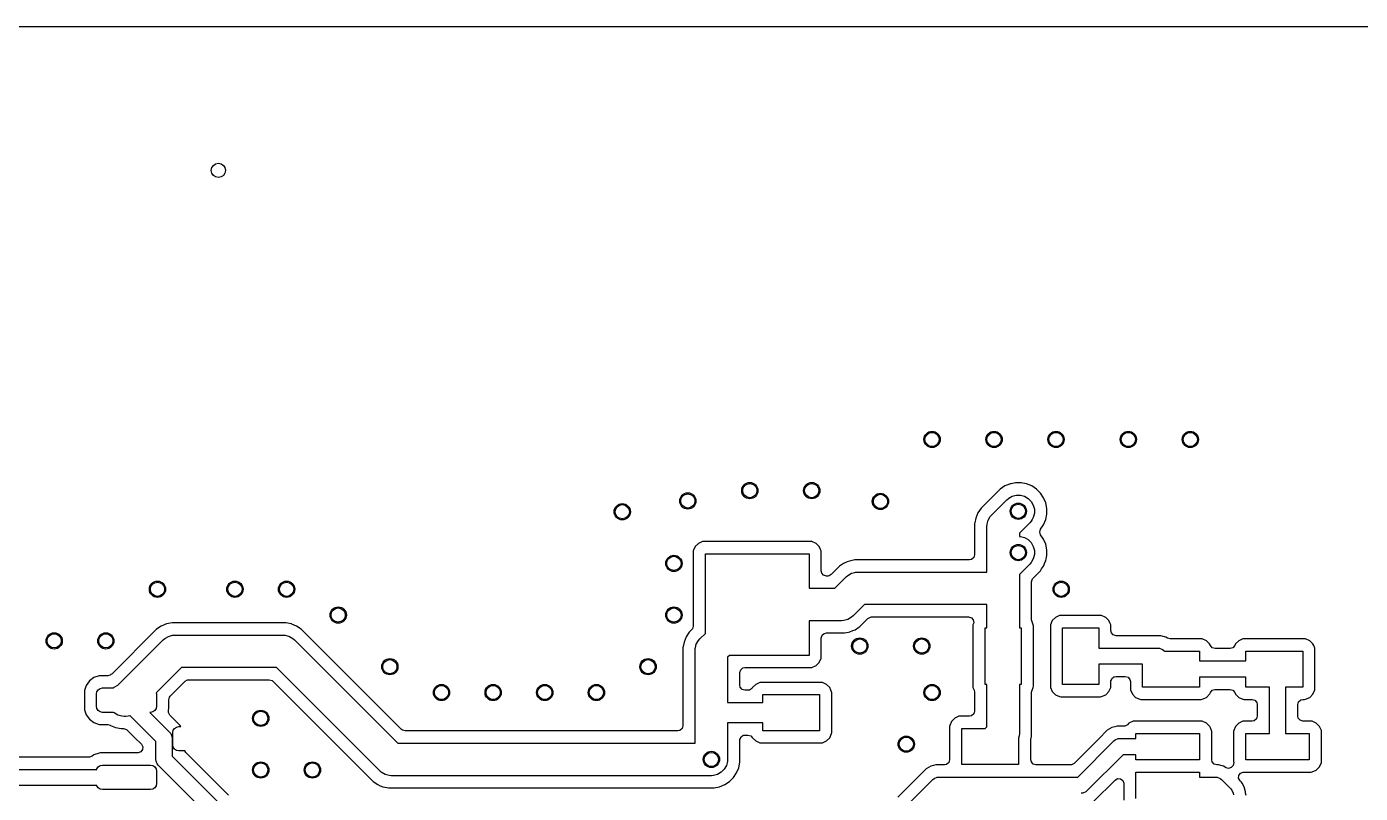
# Model space of a CAD drawing. Extents: x 3.64 to 7.32, y -5.07 to -3.18.
# Drawn here: x 4.3 to 5.591, y -3.927 to -3.185 of the extents above; entities that cross this region are included whole.
import ezdxf

# ---------------------------------------------------------------- set-up
doc = ezdxf.new("R2010")
doc.units = 0
doc.header["$MEASUREMENT"] = 0
doc.layers.add('BLACK', color=7, linetype='CONTINUOUS')

msp = doc.modelspace()

# ---------------------------------------------------------------- linework, layer by layer
at = {"layer": 'BLACK', "linetype": 'CONTINUOUS'}
for p, q in [((3.9124, -3.1845), (7.0485, -3.1845)), ((5.25, -3.628), (5.2481, -3.6288)), ((5.2521, -3.6272), (5.25, -3.628)), ((5.25, -3.628), (5.25, -3.628)), ((5.2531, -3.627), (5.2521, -3.6272)), ((5.2521, -3.6272), (5.2521, -3.6272)), ((5.2574, -3.6261), (5.2531, -3.627)), ((5.2531, -3.627), (5.2531, -3.627)), ((5.2628, -3.6261), (5.2574, -3.6261)), ((5.2574, -3.6261), (5.2574, -3.6261)), ((5.2681, -3.6272), (5.2628, -3.6261)), ((5.2628, -3.6261), (5.2628, -3.6261)), ((5.2732, -3.6292), (5.2681, -3.6272)), ((5.2681, -3.6272), (5.2681, -3.6272)), ((5.2681, -3.6272), (5.2681, -3.6272)), ((5.2425, -3.6323), (5.224, -3.6508)), ((5.2426, -3.6322), (5.2425, -3.6323)), ((5.247, -3.6292), (5.2426, -3.6322)), ((5.2426, -3.6322), (5.2426, -3.6322)), ((5.2481, -3.6288), (5.247, -3.6292)), ((5.249, -3.6426), (5.2505, -3.6412)), ((5.2505, -3.6412), (5.2509, -3.641)), ((5.2509, -3.641), (5.2541, -3.6391)), ((5.2541, -3.6391), (5.258, -3.6381)), ((5.258, -3.6381), (5.2622, -3.6381)), ((5.2622, -3.6381), (5.2661, -3.6391)), ((5.2661, -3.6391), (5.2697, -3.6412)), ((5.2697, -3.6412), (5.2726, -3.6441)), ((5.2755, -3.6308), (5.2732, -3.6292)), ((5.2777, -3.6323), (5.2755, -3.6308)), ((5.2815, -3.6361), (5.2777, -3.6323)), ((5.2777, -3.6323), (5.2777, -3.6323)), ((5.2845, -3.6406), (5.2815, -3.6361)), ((5.2815, -3.6361), (5.2815, -3.6361)), ((5.2866, -3.6456), (5.2845, -3.6406)), ((5.224, -3.6508), (5.221, -3.6553)), ((5.224, -3.6508), (5.224, -3.6508)), ((5.2343, -3.6573), (5.249, -3.6426)), ((5.2726, -3.6441), (5.2746, -3.6477)), ((5.2746, -3.6477), (5.2757, -3.6516)), ((5.2757, -3.6516), (5.2757, -3.6557)), ((5.2877, -3.651), (5.2866, -3.6456)), ((5.2877, -3.6564), (5.2877, -3.651)), ((5.218, -3.665), (5.2178, -3.6657)), ((5.2178, -3.6657), (5.2178, -3.6958)), ((5.2189, -3.6603), (5.218, -3.665)), ((5.218, -3.665), (5.218, -3.665)), ((5.221, -3.6553), (5.2189, -3.6603)), ((5.2189, -3.6603), (5.2189, -3.6603)), ((5.2297, -3.6684), (5.2298, -3.6663)), ((5.2298, -3.6663), (5.2301, -3.665)), ((5.2301, -3.665), (5.2308, -3.6624)), ((5.2308, -3.6624), (5.2329, -3.6588)), ((5.2329, -3.6588), (5.2343, -3.6573)), ((5.2712, -3.6648), (5.2611, -3.6749)), ((5.2726, -3.6633), (5.2712, -3.6648)), ((5.2735, -3.6617), (5.2726, -3.6633)), ((5.2746, -3.6597), (5.2735, -3.6617)), ((5.2757, -3.6557), (5.2746, -3.6597)), ((5.2817, -3.6709), (5.2845, -3.6668)), ((5.2845, -3.6668), (5.2866, -3.6617)), ((5.2866, -3.6617), (5.2877, -3.6564)), ((5.2297, -3.7126), (5.2297, -3.6684)), ((5.2611, -3.6749), (5.2611, -3.6781)), ((5.2611, -3.6781), (5.2622, -3.6781)), ((5.2622, -3.6781), (5.2661, -3.6791)), ((5.2661, -3.6791), (5.2697, -3.6812)), ((5.2809, -3.6738), (5.2817, -3.6711)), ((5.2817, -3.6764), (5.2809, -3.6738)), ((5.2817, -3.6711), (5.2817, -3.6709)), ((5.2845, -3.6806), (5.2817, -3.6764)), ((4.9454, -3.692), (4.9453, -3.693)), ((4.9453, -3.693), (4.9453, -3.7649)), ((4.9472, -3.6879), (4.9454, -3.692)), ((4.9503, -3.6848), (4.9472, -3.6879)), ((4.9472, -3.6879), (4.9472, -3.6879)), ((4.9543, -3.683), (4.9503, -3.6848)), ((4.9553, -3.6829), (4.9543, -3.683)), ((4.9543, -3.683), (4.9543, -3.683)), ((5.0593, -3.6829), (4.9553, -3.6829)), ((4.9553, -3.6829), (4.9553, -3.6829)), ((5.0603, -3.683), (5.0593, -3.6829)), ((5.0643, -3.6848), (5.0603, -3.683)), ((5.0603, -3.683), (5.0603, -3.683)), ((5.0674, -3.6879), (5.0643, -3.6848)), ((5.0643, -3.6848), (5.0643, -3.6848)), ((5.0686, -3.6906), (5.0674, -3.6879)), ((5.0692, -3.692), (5.0686, -3.6906)), ((5.0693, -3.693), (5.0692, -3.692)), ((5.0693, -3.7114), (5.0693, -3.693)), ((5.0693, -3.693), (5.0693, -3.693)), ((5.2697, -3.6812), (5.2726, -3.6841)), ((5.2726, -3.6841), (5.2746, -3.6877)), ((5.2746, -3.6877), (5.2757, -3.6916)), ((5.2757, -3.6916), (5.2757, -3.6957)), ((5.2866, -3.6856), (5.2845, -3.6806)), ((5.2877, -3.691), (5.2866, -3.6856)), ((5.2877, -3.6964), (5.2877, -3.691)), ((4.9571, -3.7719), (4.9571, -3.6948)), ((4.9571, -3.6948), (5.0575, -3.6948)), ((5.0575, -3.6948), (5.0575, -3.7282)), ((5.0908, -3.7044), (5.087, -3.707)), ((5.091, -3.7043), (5.0908, -3.7044)), ((5.0915, -3.7039), (5.091, -3.7043)), ((5.093, -3.7033), (5.0915, -3.7039)), ((5.0944, -3.7027), (5.093, -3.7033)), ((5.0965, -3.7019), (5.0944, -3.7027)), ((5.0944, -3.7027), (5.0944, -3.7027)), ((5.0978, -3.7016), (5.0965, -3.7019)), ((5.0965, -3.7019), (5.0965, -3.7019)), ((5.1018, -3.7008), (5.0978, -3.7016)), ((5.0978, -3.7016), (5.0978, -3.7016)), ((5.2129, -3.7008), (5.1018, -3.7008)), ((5.2149, -3.7004), (5.2129, -3.7008)), ((5.217, -3.6985), (5.2149, -3.7004)), ((5.2178, -3.6958), (5.217, -3.6985)), ((5.2712, -3.7048), (5.2611, -3.7149)), ((5.2726, -3.7033), (5.2712, -3.7048)), ((5.2728, -3.7028), (5.2726, -3.7033)), ((5.2746, -3.6997), (5.2728, -3.7028)), ((5.2757, -3.6957), (5.2746, -3.6997)), ((5.2845, -3.7068), (5.2862, -3.7028)), ((5.2862, -3.7028), (5.2866, -3.7017)), ((5.2866, -3.7017), (5.287, -3.6998)), ((5.287, -3.6998), (5.2877, -3.6964)), ((5.0698, -3.7135), (5.0693, -3.7114)), ((5.0716, -3.7156), (5.0698, -3.7135)), ((5.0743, -3.7164), (5.0716, -3.7156)), ((5.0755, -3.7164), (5.0743, -3.7164)), ((5.0766, -3.7163), (5.0755, -3.7164)), ((5.0767, -3.7162), (5.0766, -3.7163)), ((5.0769, -3.7162), (5.0767, -3.7162)), ((5.0779, -3.7155), (5.0769, -3.7162)), ((5.079, -3.7149), (5.0779, -3.7155)), ((5.087, -3.707), (5.079, -3.7149)), ((5.0825, -3.7282), (5.0934, -3.7173)), ((5.0934, -3.7173), (5.095, -3.7159)), ((5.095, -3.7159), (5.0985, -3.7138)), ((5.095, -3.7159), (5.095, -3.7159)), ((5.0985, -3.7138), (5.1018, -3.713)), ((5.1018, -3.713), (5.1025, -3.7128)), ((5.1025, -3.7128), (5.1046, -3.7126)), ((5.1025, -3.7128), (5.1025, -3.7128)), ((5.1046, -3.7126), (5.2297, -3.7126)), ((5.2611, -3.7149), (5.2611, -3.7284)), ((5.2738, -3.7192), (5.2744, -3.7184)), ((5.2744, -3.7184), (5.2815, -3.7113)), ((5.2815, -3.7113), (5.2826, -3.7096)), ((5.2815, -3.7113), (5.2815, -3.7113)), ((5.2815, -3.7113), (5.2815, -3.7113)), ((5.2815, -3.7113), (5.2815, -3.7113)), ((5.2826, -3.7096), (5.2845, -3.7068)), ((5.0575, -3.7282), (5.0825, -3.7282)), ((5.2611, -3.7284), (5.2611, -3.7665)), ((5.273, -3.7219), (5.2738, -3.7192)), ((5.273, -3.7589), (5.273, -3.7219)), ((5.1111, -3.7441), (5.1001, -3.7551)), ((5.2297, -3.7441), (5.1111, -3.7441)), ((5.2297, -3.7665), (5.2297, -3.7441)), ((5.0986, -3.7564), (5.095, -3.7585)), ((5.1001, -3.7551), (5.0986, -3.7564)), ((5.1066, -3.7654), (5.1145, -3.7574)), ((5.1145, -3.7574), (5.117, -3.7561)), ((5.117, -3.7561), (5.118, -3.756)), ((5.118, -3.756), (5.212, -3.756)), ((5.212, -3.756), (5.2147, -3.7568)), ((5.2147, -3.7568), (5.2165, -3.7589)), ((5.2961, -3.7565), (5.293, -3.7596)), ((5.3001, -3.7547), (5.2961, -3.7565)), ((5.3011, -3.7546), (5.3001, -3.7547)), ((5.3001, -3.7547), (5.3001, -3.7547)), ((5.3397, -3.7546), (5.3011, -3.7546)), ((5.3011, -3.7546), (5.3011, -3.7546)), ((5.3407, -3.7547), (5.3397, -3.7546)), ((5.3447, -3.7565), (5.3407, -3.7547)), ((5.3407, -3.7547), (5.3407, -3.7547)), ((5.3478, -3.7596), (5.3447, -3.7565)), ((5.3447, -3.7565), (5.3447, -3.7565)), ((4.4258, -3.7679), (4.3826, -3.8111)), ((4.4303, -3.7649), (4.4258, -3.7679)), ((4.4258, -3.7679), (4.4258, -3.7679)), ((4.4353, -3.7628), (4.4303, -3.7649)), ((4.4407, -3.7617), (4.4353, -3.7628)), ((4.4353, -3.7628), (4.4353, -3.7628)), ((4.4461, -3.7617), (4.4407, -3.7617)), ((4.4407, -3.7617), (4.4407, -3.7617)), ((4.551, -3.7617), (4.4461, -3.7617)), ((4.5563, -3.7628), (4.551, -3.7617)), ((4.551, -3.7617), (4.551, -3.7617)), ((4.551, -3.7617), (4.551, -3.7617)), ((4.5568, -3.763), (4.5563, -3.7628)), ((4.5563, -3.7628), (4.5563, -3.7628)), ((4.5613, -3.7649), (4.5568, -3.763)), ((4.5658, -3.7679), (4.5613, -3.7649)), ((4.6629, -3.8649), (4.5658, -3.7679)), ((4.5658, -3.7679), (4.5658, -3.7679)), ((4.9438, -3.7684), (4.9415, -3.7708)), ((4.9445, -3.7676), (4.9438, -3.7684)), ((4.9453, -3.7649), (4.9445, -3.7676)), ((5.089, -3.7597), (5.0575, -3.7597)), ((5.0575, -3.7597), (5.0575, -3.7932)), ((5.0911, -3.7596), (5.089, -3.7597)), ((5.095, -3.7585), (5.0911, -3.7596)), ((5.0957, -3.7707), (5.097, -3.7705)), ((5.097, -3.7705), (5.0998, -3.7693)), ((5.0998, -3.7693), (5.1021, -3.7684)), ((5.1021, -3.7684), (5.1058, -3.7659)), ((5.1058, -3.7659), (5.1066, -3.7654)), ((5.2162, -3.7637), (5.2161, -3.7647)), ((5.2161, -3.7647), (5.2161, -3.8232)), ((5.2165, -3.7629), (5.2162, -3.7637)), ((5.2162, -3.7637), (5.2162, -3.7637)), ((5.2165, -3.7589), (5.2169, -3.7616)), ((5.2169, -3.7616), (5.2165, -3.7629)), ((5.2279, -3.8215), (5.2279, -3.7665)), ((5.2279, -3.7665), (5.2297, -3.7665)), ((5.2611, -3.7665), (5.2629, -3.7665)), ((5.2629, -3.7665), (5.2629, -3.8215)), ((5.2734, -3.7609), (5.273, -3.7589)), ((5.2746, -3.7637), (5.2734, -3.7609)), ((5.2747, -3.7647), (5.2746, -3.7637)), ((5.2747, -3.8232), (5.2747, -3.7647)), ((5.2912, -3.7637), (5.2911, -3.7647)), ((5.2911, -3.7647), (5.2911, -3.8232)), ((5.293, -3.7596), (5.2912, -3.7637)), ((5.293, -3.7596), (5.293, -3.7596)), ((5.3029, -3.8215), (5.3029, -3.7665)), ((5.3029, -3.7665), (5.3379, -3.7665)), ((5.3379, -3.7665), (5.3379, -3.7861)), ((5.3487, -3.7616), (5.3478, -3.7596)), ((5.3496, -3.7637), (5.3487, -3.7616)), ((5.3497, -3.7647), (5.3496, -3.7637)), ((5.3497, -3.7693), (5.3497, -3.7647)), ((5.3497, -3.7647), (5.3497, -3.7647)), ((5.3502, -3.7713), (5.3497, -3.7693)), ((4.3885, -3.8219), (4.4322, -3.7782)), ((4.4322, -3.7782), (4.4338, -3.7768)), ((4.4338, -3.7768), (4.4373, -3.7748)), ((4.4373, -3.7748), (4.4392, -3.7742)), ((4.4392, -3.7742), (4.4413, -3.7737)), ((4.4413, -3.7737), (4.4434, -3.7736)), ((4.4434, -3.7736), (4.5483, -3.7736)), ((4.5483, -3.7736), (4.5503, -3.7737)), ((4.5503, -3.7737), (4.5543, -3.7748)), ((4.5543, -3.7748), (4.5578, -3.7768)), ((4.5578, -3.7768), (4.5594, -3.7782)), ((4.5594, -3.7782), (4.6594, -3.8782)), ((4.9364, -3.7803), (4.9355, -3.7846)), ((4.9385, -3.7753), (4.9364, -3.7803)), ((4.9364, -3.7803), (4.9364, -3.7803)), ((4.9415, -3.7708), (4.9385, -3.7753)), ((4.9474, -3.7859), (4.9483, -3.7823)), ((4.9483, -3.7823), (4.9504, -3.7788)), ((4.9504, -3.7788), (4.9518, -3.7772)), ((4.9518, -3.7772), (4.9571, -3.7719)), ((5.0693, -3.7765), (5.0701, -3.7738)), ((5.0693, -3.7949), (5.0693, -3.7765)), ((5.0701, -3.7738), (5.0722, -3.772)), ((5.0722, -3.772), (5.0743, -3.7715)), ((5.0743, -3.7715), (5.0917, -3.7715)), ((5.0917, -3.7715), (5.0957, -3.7707)), ((5.0917, -3.7715), (5.0917, -3.7715)), ((5.352, -3.7735), (5.3502, -3.7713)), ((5.3547, -3.7742), (5.352, -3.7735)), ((5.398, -3.7742), (5.3547, -3.7742)), ((5.4017, -3.7752), (5.398, -3.7742)), ((5.398, -3.7742), (5.398, -3.7742)), ((5.403, -3.7756), (5.4017, -3.7752)), ((5.4045, -3.7765), (5.403, -3.7756)), ((5.403, -3.7756), (5.403, -3.7756)), ((5.403, -3.7756), (5.403, -3.7756)), ((5.403, -3.7756), (5.403, -3.7756)), ((5.403, -3.7756), (5.403, -3.7756)), ((5.407, -3.7771), (5.4045, -3.7765)), ((5.4372, -3.7771), (5.407, -3.7771)), ((5.4382, -3.7772), (5.4372, -3.7771)), ((5.4372, -3.7771), (5.4372, -3.7771)), ((5.4422, -3.779), (5.4382, -3.7772)), ((5.4382, -3.7772), (5.4382, -3.7772)), ((5.4453, -3.7821), (5.4422, -3.779)), ((5.4422, -3.779), (5.4422, -3.779)), ((5.4461, -3.7838), (5.4453, -3.7821)), ((5.4453, -3.7821), (5.4453, -3.7821)), ((5.4705, -3.7821), (5.4697, -3.7838)), ((5.4736, -3.779), (5.4705, -3.7821)), ((5.4776, -3.7772), (5.4736, -3.779)), ((5.4786, -3.7771), (5.4776, -3.7772)), ((5.4776, -3.7772), (5.4776, -3.7772)), ((5.5372, -3.7771), (5.4786, -3.7771)), ((5.4786, -3.7771), (5.4786, -3.7771)), ((5.5382, -3.7772), (5.5372, -3.7771)), ((5.5422, -3.779), (5.5382, -3.7772)), ((5.5382, -3.7772), (5.5382, -3.7772)), ((5.5453, -3.7821), (5.5422, -3.779)), ((5.5422, -3.779), (5.5422, -3.779)), ((5.5461, -3.7838), (5.5453, -3.7821)), ((4.9355, -3.7846), (4.9353, -3.7856)), ((4.9353, -3.7856), (4.9353, -3.8614)), ((4.9472, -3.7884), (4.9473, -3.7863)), ((4.9472, -3.8465), (4.9472, -3.7884)), ((4.9473, -3.7863), (4.9474, -3.7859)), ((4.9804, -3.7932), (4.9786, -3.7949)), ((4.9786, -3.7949), (4.9786, -3.8388)), ((5.0575, -3.7932), (4.9804, -3.7932)), ((5.0674, -3.8), (5.0692, -3.7959)), ((5.0692, -3.7959), (5.0693, -3.7949)), ((5.3379, -3.7861), (5.3954, -3.7861)), ((5.3954, -3.7861), (5.3969, -3.7862)), ((5.3969, -3.7862), (5.3998, -3.7874)), ((5.3998, -3.7874), (5.401, -3.7884)), ((5.401, -3.7884), (5.4015, -3.789)), ((5.4015, -3.789), (5.4354, -3.789)), ((5.4354, -3.789), (5.4354, -3.7986)), ((5.4479, -3.786), (5.4461, -3.7838)), ((5.4461, -3.7838), (5.4461, -3.7838)), ((5.4506, -3.7867), (5.4479, -3.786)), ((5.4652, -3.7867), (5.4506, -3.7867)), ((5.4653, -3.7867), (5.4652, -3.7867)), ((5.4679, -3.7859), (5.4653, -3.7867)), ((5.4697, -3.7838), (5.4679, -3.7859)), ((5.4804, -3.7986), (5.4804, -3.789)), ((5.4804, -3.789), (5.5354, -3.789)), ((5.5354, -3.789), (5.5354, -3.824)), ((5.5471, -3.7862), (5.5461, -3.7838)), ((5.5472, -3.7872), (5.5471, -3.7862)), ((5.5472, -3.8257), (5.5472, -3.7872)), ((4.4499, -3.8051), (4.4254, -3.8295)), ((4.5417, -3.8051), (4.4499, -3.8051)), ((4.6418, -3.9051), (4.5417, -3.8051)), ((4.9905, -3.8099), (4.9913, -3.8073)), ((4.9913, -3.8073), (4.9934, -3.8054)), ((4.9934, -3.8054), (4.9954, -3.805)), ((4.9954, -3.805), (5.0593, -3.805)), ((5.0593, -3.805), (5.0603, -3.8049)), ((5.0593, -3.805), (5.0593, -3.805)), ((5.0603, -3.8049), (5.0643, -3.8031)), ((5.0643, -3.8031), (5.0674, -3.8)), ((5.3804, -3.8018), (5.3379, -3.8018)), ((5.3379, -3.8018), (5.3379, -3.8215)), ((5.3804, -3.824), (5.3804, -3.8018)), ((5.4354, -3.7986), (5.4804, -3.7986)), ((4.3608, -3.818), (4.3576, -3.8223)), ((4.3651, -3.8148), (4.3608, -3.818)), ((4.3702, -3.813), (4.3651, -3.8148)), ((4.3651, -3.8148), (4.3651, -3.8148)), ((4.3714, -3.8129), (4.3702, -3.813)), ((4.3702, -3.813), (4.3702, -3.813)), ((4.3784, -3.8129), (4.3714, -3.8129)), ((4.3785, -3.8129), (4.3784, -3.8129)), ((4.3796, -3.8126), (4.3785, -3.8129)), ((4.3808, -3.8123), (4.3796, -3.8126)), ((4.381, -3.8122), (4.3808, -3.8123)), ((4.3811, -3.8121), (4.381, -3.8122)), ((4.3812, -3.8121), (4.3811, -3.8121)), ((4.3815, -3.8119), (4.3812, -3.8121)), ((4.3826, -3.8111), (4.3815, -3.8119)), ((4.3826, -3.8111), (4.3826, -3.8111)), ((4.3826, -3.8111), (4.3826, -3.8111)), ((4.3826, -3.8111), (4.3826, -3.8111)), ((4.3846, -3.8241), (4.3881, -3.822)), ((4.3881, -3.822), (4.3885, -3.8219)), ((4.4389, -3.8327), (4.4533, -3.8183)), ((4.4533, -3.8183), (4.4558, -3.817)), ((4.4558, -3.817), (4.4568, -3.8169)), ((4.4568, -3.8169), (4.5348, -3.8169)), ((4.5348, -3.8169), (4.5375, -3.8177)), ((4.5375, -3.8177), (4.5383, -3.8183)), ((4.5383, -3.8183), (4.6315, -3.9115)), ((4.9905, -3.8221), (4.9905, -3.8099)), ((4.9909, -3.8241), (4.9905, -3.8221)), ((5.0058, -3.8213), (5.0027, -3.8244)), ((5.0098, -3.8195), (5.0058, -3.8213)), ((5.0108, -3.8194), (5.0098, -3.8195)), ((5.0098, -3.8195), (5.0098, -3.8195)), ((5.0694, -3.8194), (5.0108, -3.8194)), ((5.0108, -3.8194), (5.0108, -3.8194)), ((5.0704, -3.8195), (5.0694, -3.8194)), ((5.0744, -3.8213), (5.0704, -3.8195)), ((5.0704, -3.8195), (5.0704, -3.8195)), ((5.0775, -3.8244), (5.0744, -3.8213)), ((5.0744, -3.8213), (5.0744, -3.8213)), ((5.2297, -3.8215), (5.2279, -3.8215)), ((5.2297, -3.8624), (5.2297, -3.8215)), ((5.2629, -3.8215), (5.2611, -3.8215)), ((5.2611, -3.8215), (5.2611, -3.869)), ((5.3379, -3.8215), (5.3029, -3.8215)), ((5.3497, -3.8186), (5.3498, -3.8183)), ((5.3497, -3.8232), (5.3497, -3.8186)), ((5.3498, -3.8179), (5.3502, -3.8169)), ((5.3498, -3.8183), (5.3498, -3.8179)), ((5.3502, -3.8169), (5.3505, -3.8159)), ((5.3505, -3.8159), (5.3508, -3.8157)), ((5.3508, -3.8157), (5.3509, -3.8154)), ((5.3509, -3.8154), (5.3518, -3.8148)), ((5.3518, -3.8148), (5.3526, -3.8141)), ((5.3526, -3.8141), (5.3531, -3.814)), ((5.3531, -3.814), (5.3533, -3.8139)), ((5.3533, -3.8139), (5.3547, -3.8137)), ((5.3547, -3.8137), (5.3636, -3.8137)), ((5.3636, -3.8137), (5.3663, -3.8144)), ((5.3663, -3.8144), (5.3681, -3.8166)), ((5.3681, -3.8166), (5.3686, -3.8186)), ((5.3686, -3.8186), (5.3686, -3.8257)), ((5.4804, -3.8143), (5.4354, -3.8143)), ((5.4354, -3.8143), (5.4354, -3.824)), ((5.4804, -3.824), (5.4804, -3.8143)), ((4.3559, -3.8273), (4.3558, -3.8285)), ((4.3558, -3.8285), (4.3558, -3.8446)), ((4.3576, -3.8223), (4.3559, -3.8273)), ((4.3559, -3.8273), (4.3559, -3.8273)), ((4.3576, -3.8223), (4.3576, -3.8223)), ((4.3676, -3.8306), (4.368, -3.8284)), ((4.3676, -3.8425), (4.3676, -3.8306)), ((4.368, -3.8284), (4.3693, -3.8265)), ((4.3693, -3.8265), (4.3712, -3.8252)), ((4.3712, -3.8252), (4.3735, -3.8247)), ((4.3735, -3.8247), (4.3839, -3.8247)), ((4.3839, -3.8247), (4.3846, -3.8241)), ((4.4254, -3.8295), (4.4257, -3.8306)), ((4.4257, -3.8306), (4.4257, -3.8425)), ((4.4375, -3.8362), (4.4383, -3.8336)), ((4.4383, -3.8336), (4.4389, -3.8327)), ((4.9928, -3.8262), (4.9909, -3.8241)), ((4.9954, -3.827), (4.9928, -3.8262)), ((4.9983, -3.827), (4.9954, -3.827)), ((4.9984, -3.827), (4.9983, -3.827)), ((4.9983, -3.827), (4.9983, -3.827)), ((4.9997, -3.8268), (4.9984, -3.827)), ((5.0003, -3.8264), (4.9997, -3.8268)), ((5.001, -3.8262), (5.0003, -3.8264)), ((5.0015, -3.8257), (5.001, -3.8262)), ((5.002, -3.8253), (5.0015, -3.8257)), ((5.0023, -3.8247), (5.002, -3.8253)), ((5.0024, -3.8248), (5.0023, -3.8247)), ((5.0027, -3.8244), (5.0024, -3.8248)), ((5.0126, -3.8388), (5.0126, -3.8312)), ((5.0126, -3.8312), (5.0676, -3.8312)), ((5.0676, -3.8312), (5.0676, -3.8662)), ((5.0787, -3.827), (5.0775, -3.8244)), ((5.0793, -3.8284), (5.0787, -3.827)), ((5.0794, -3.8294), (5.0793, -3.8284)), ((5.0794, -3.868), (5.0794, -3.8294)), ((5.2161, -3.8232), (5.2161, -3.8232)), ((5.2161, -3.8232), (5.2162, -3.8242)), ((5.2162, -3.8242), (5.2162, -3.8242)), ((5.2162, -3.8242), (5.2174, -3.827)), ((5.2174, -3.827), (5.2178, -3.829)), ((5.2178, -3.829), (5.2178, -3.8472)), ((5.273, -3.829), (5.2734, -3.827)), ((5.273, -3.8662), (5.273, -3.829)), ((5.2734, -3.827), (5.2746, -3.8242)), ((5.2746, -3.8242), (5.2747, -3.8232)), ((5.2911, -3.8232), (5.2911, -3.8232)), ((5.2911, -3.8232), (5.2912, -3.8242)), ((5.2912, -3.8242), (5.2912, -3.8242)), ((5.2912, -3.8242), (5.293, -3.8283)), ((5.293, -3.8283), (5.2961, -3.8314)), ((5.2961, -3.8314), (5.2961, -3.8314)), ((5.2961, -3.8314), (5.2961, -3.8314)), ((5.2961, -3.8314), (5.3001, -3.8332)), ((5.3001, -3.8332), (5.3011, -3.8333)), ((5.3011, -3.8333), (5.3397, -3.8333)), ((5.3397, -3.8333), (5.3407, -3.8332)), ((5.3407, -3.8332), (5.3447, -3.8314)), ((5.3447, -3.8314), (5.3478, -3.8283)), ((5.3478, -3.8283), (5.3496, -3.8242)), ((5.3496, -3.8242), (5.3497, -3.8232)), ((5.3686, -3.8257), (5.3687, -3.8267)), ((5.3687, -3.8267), (5.3687, -3.8267)), ((5.3687, -3.8267), (5.3705, -3.8308)), ((5.3705, -3.8308), (5.3736, -3.8339)), ((5.3736, -3.8339), (5.3736, -3.8339)), ((5.3736, -3.8339), (5.3736, -3.8339)), ((5.3736, -3.8339), (5.3776, -3.8357)), ((5.4354, -3.824), (5.3804, -3.824)), ((5.4382, -3.8357), (5.4422, -3.8339)), ((5.4422, -3.8339), (5.4453, -3.8308)), ((5.4453, -3.8308), (5.4454, -3.8306)), ((5.4454, -3.8306), (5.4461, -3.8291)), ((5.4461, -3.8291), (5.4479, -3.827)), ((5.4479, -3.827), (5.4505, -3.8262)), ((5.4505, -3.8262), (5.4506, -3.8262)), ((5.4506, -3.8262), (5.4652, -3.8262)), ((5.4652, -3.8262), (5.4679, -3.8269)), ((5.4679, -3.8269), (5.4697, -3.8291)), ((5.4697, -3.8291), (5.4697, -3.8291)), ((5.4697, -3.8291), (5.4705, -3.8308)), ((5.4705, -3.8308), (5.4705, -3.8308)), ((5.4705, -3.8308), (5.4736, -3.8339)), ((5.4736, -3.8339), (5.4736, -3.8339)), ((5.4736, -3.8339), (5.4736, -3.8339)), ((5.4736, -3.8339), (5.4776, -3.8357)), ((5.5032, -3.824), (5.4804, -3.824)), ((5.5032, -3.8688), (5.5032, -3.824)), ((5.5354, -3.824), (5.5189, -3.824)), ((5.5189, -3.824), (5.5189, -3.8688)), ((5.5382, -3.8357), (5.5422, -3.8339)), ((5.5422, -3.8339), (5.5453, -3.8308)), ((5.5453, -3.8308), (5.5471, -3.8267)), ((5.5471, -3.8267), (5.5472, -3.8257)), ((4.3558, -3.8446), (4.3559, -3.8458)), ((4.3559, -3.8458), (4.3559, -3.8458)), ((4.3559, -3.8458), (4.3576, -3.8508)), ((4.368, -3.8447), (4.3676, -3.8425)), ((4.3693, -3.8466), (4.368, -3.8447)), ((4.3712, -3.8479), (4.3693, -3.8466)), ((4.3735, -3.8484), (4.3712, -3.8479)), ((4.422, -3.8479), (4.4197, -3.8484)), ((4.4239, -3.8466), (4.422, -3.8479)), ((4.4252, -3.8447), (4.4239, -3.8466)), ((4.4257, -3.8425), (4.4252, -3.8447)), ((4.4372, -3.8486), (4.4373, -3.8461)), ((4.4373, -3.8459), (4.4374, -3.8458)), ((4.4373, -3.846), (4.4373, -3.8459)), ((4.4373, -3.8461), (4.4373, -3.846)), ((4.4373, -3.8461), (4.4373, -3.8461)), ((4.4374, -3.8458), (4.4375, -3.8446)), ((4.4375, -3.8446), (4.4375, -3.8362)), ((4.9472, -3.8782), (4.9472, -3.8465)), ((4.9786, -3.8388), (5.0126, -3.8388)), ((5.2178, -3.8472), (5.217, -3.8498)), ((5.3776, -3.8357), (5.3786, -3.8358)), ((5.3786, -3.8358), (5.4372, -3.8358)), ((5.4372, -3.8358), (5.4382, -3.8357)), ((5.4776, -3.8357), (5.4776, -3.8357)), ((5.4776, -3.8357), (5.4778, -3.8357)), ((5.4778, -3.8357), (5.4786, -3.8358)), ((5.4786, -3.8358), (5.4864, -3.8358)), ((5.4864, -3.8358), (5.4891, -3.8366)), ((5.4891, -3.8366), (5.4909, -3.8387)), ((5.4909, -3.8387), (5.4913, -3.8407)), ((5.4913, -3.8407), (5.4913, -3.852)), ((5.5308, -3.8407), (5.5315, -3.8381)), ((5.5308, -3.852), (5.5308, -3.8407)), ((5.5315, -3.8381), (5.5337, -3.8362)), ((5.5337, -3.8362), (5.5357, -3.8358)), ((5.5357, -3.8358), (5.5372, -3.8358)), ((5.5372, -3.8358), (5.5382, -3.8357)), ((5.5372, -3.8358), (5.5372, -3.8358)), ((4.3576, -3.8508), (4.3576, -3.8508)), ((4.3576, -3.8508), (4.3608, -3.8551)), ((4.3608, -3.8551), (4.3651, -3.8583)), ((4.3651, -3.8583), (4.3651, -3.8583)), ((4.3651, -3.8583), (4.3702, -3.8601)), ((4.3702, -3.8601), (4.3714, -3.8602)), ((4.3714, -3.8602), (4.3784, -3.8602)), ((4.3839, -3.8484), (4.3735, -3.8484)), ((4.3784, -3.8602), (4.3809, -3.8609)), ((4.3809, -3.8609), (4.3809, -3.8609)), ((4.3809, -3.8609), (4.3811, -3.861)), ((4.3846, -3.849), (4.3839, -3.8484)), ((4.3881, -3.8511), (4.3846, -3.849)), ((4.3921, -3.8522), (4.3881, -3.8511)), ((4.3942, -3.8523), (4.3921, -3.8522)), ((4.3961, -3.8523), (4.3942, -3.8523)), ((4.3982, -3.8522), (4.3961, -3.8523)), ((4.4, -3.8517), (4.3982, -3.8522)), ((4.3982, -3.8522), (4.3982, -3.8522)), ((4.3982, -3.8522), (4.3982, -3.8522)), ((4.3982, -3.8522), (4.3982, -3.8522)), ((4.4001, -3.8517), (4.4, -3.8517)), ((4.425, -3.8766), (4.4001, -3.8517)), ((4.4197, -3.8484), (4.4191, -3.8484)), ((4.4191, -3.8484), (4.4385, -3.8678)), ((4.4385, -3.8511), (4.4372, -3.8486)), ((4.445, -3.8576), (4.4385, -3.8511)), ((4.4472, -3.8598), (4.445, -3.8576)), ((4.4487, -3.8612), (4.4472, -3.8598)), ((5.0126, -3.8585), (4.9786, -3.8585)), ((4.9786, -3.8585), (4.9786, -3.894)), ((5.0126, -3.8662), (5.0126, -3.8585)), ((5.1955, -3.8571), (5.1937, -3.8612)), ((5.1986, -3.854), (5.1955, -3.8571)), ((5.1955, -3.8571), (5.1955, -3.8571)), ((5.2026, -3.8522), (5.1986, -3.854)), ((5.2036, -3.8521), (5.2026, -3.8522)), ((5.2026, -3.8522), (5.2026, -3.8522)), ((5.2129, -3.8521), (5.2036, -3.8521)), ((5.2036, -3.8521), (5.2036, -3.8521)), ((5.2149, -3.8517), (5.2129, -3.8521)), ((5.217, -3.8498), (5.2149, -3.8517)), ((5.3657, -3.8604), (5.3632, -3.8617)), ((5.3668, -3.8592), (5.3657, -3.8604)), ((5.3672, -3.8588), (5.3668, -3.8592)), ((5.3713, -3.857), (5.3672, -3.8588)), ((5.3723, -3.8569), (5.3713, -3.857)), ((5.3713, -3.857), (5.3713, -3.857)), ((5.4372, -3.8569), (5.3723, -3.8569)), ((5.3723, -3.8569), (5.3723, -3.8569)), ((5.4382, -3.857), (5.4372, -3.8569)), ((5.4423, -3.8588), (5.4382, -3.857)), ((5.4382, -3.857), (5.4382, -3.857)), ((5.4454, -3.862), (5.4423, -3.8588)), ((5.4423, -3.8588), (5.4423, -3.8588)), ((5.4735, -3.8588), (5.4704, -3.862)), ((5.4776, -3.857), (5.4735, -3.8588)), ((5.4786, -3.8569), (5.4776, -3.857)), ((5.4776, -3.857), (5.4776, -3.857)), ((5.4864, -3.8569), (5.4786, -3.8569)), ((5.4786, -3.8569), (5.4786, -3.8569)), ((5.4884, -3.8565), (5.4864, -3.8569)), ((5.4906, -3.8546), (5.4884, -3.8565)), ((5.4913, -3.852), (5.4906, -3.8546)), ((5.5312, -3.854), (5.5308, -3.852)), ((5.533, -3.8561), (5.5312, -3.854)), ((5.5357, -3.8569), (5.533, -3.8561)), ((5.5435, -3.8569), (5.5357, -3.8569)), ((5.5445, -3.857), (5.5435, -3.8569)), ((5.5435, -3.8569), (5.5435, -3.8569)), ((5.5486, -3.8588), (5.5445, -3.857)), ((5.5445, -3.857), (5.5445, -3.857)), ((5.5517, -3.862), (5.5486, -3.8588)), ((5.5486, -3.8588), (5.5486, -3.8588)), ((4.3811, -3.861), (4.3811, -3.861)), ((4.3811, -3.861), (4.3811, -3.861)), ((4.3811, -3.861), (4.3811, -3.861)), ((4.3811, -3.861), (4.3811, -3.861)), ((4.3811, -3.861), (4.3811, -3.861)), ((4.3811, -3.861), (4.3861, -3.8631)), ((4.3861, -3.8631), (4.3914, -3.8641)), ((4.3914, -3.8641), (4.3938, -3.8641)), ((4.3938, -3.8641), (4.3965, -3.8649)), ((4.3965, -3.8649), (4.3973, -3.8656)), ((4.3973, -3.8656), (4.4044, -3.8727)), ((4.4044, -3.8727), (4.411, -3.8792)), ((4.4385, -3.8678), (4.4394, -3.8689)), ((4.4394, -3.8689), (4.4406, -3.8718)), ((4.4406, -3.8718), (4.4408, -3.8733)), ((4.4408, -3.8733), (4.4408, -3.8907)), ((4.4414, -3.868), (4.4419, -3.8658)), ((4.4414, -3.8799), (4.4414, -3.868)), ((4.4419, -3.8658), (4.4431, -3.8639)), ((4.4431, -3.8639), (4.445, -3.8626)), ((4.445, -3.8626), (4.4473, -3.8621)), ((4.4473, -3.8621), (4.4492, -3.8621)), ((4.4492, -3.8621), (4.4487, -3.8612)), ((4.4487, -3.8612), (4.4487, -3.8612)), ((4.6637, -3.8656), (4.6629, -3.8649)), ((4.6664, -3.8664), (4.6637, -3.8656)), ((4.9304, -3.8664), (4.6664, -3.8664)), ((4.9324, -3.8659), (4.9304, -3.8664)), ((4.9345, -3.8641), (4.9324, -3.8659)), ((4.9353, -3.8614), (4.9345, -3.8641)), ((4.9905, -3.8746), (4.991, -3.8737)), ((4.991, -3.8737), (4.9913, -3.8726)), ((4.9913, -3.8726), (4.9915, -3.8724)), ((4.9915, -3.8724), (4.9917, -3.8721)), ((4.9917, -3.8721), (4.9926, -3.8715)), ((4.9926, -3.8715), (4.9934, -3.8708)), ((4.9934, -3.8708), (4.9938, -3.8707)), ((4.9938, -3.8707), (4.994, -3.8706)), ((4.994, -3.8706), (4.9954, -3.8704)), ((4.9954, -3.8704), (4.9983, -3.8704)), ((4.9983, -3.8704), (5.001, -3.8711)), ((5.001, -3.8711), (5.0023, -3.8727)), ((5.0023, -3.8727), (5.0024, -3.8726)), ((5.0024, -3.8726), (5.0027, -3.873)), ((5.0027, -3.873), (5.0058, -3.8761)), ((5.0676, -3.8662), (5.0126, -3.8662)), ((5.0744, -3.8761), (5.0775, -3.873)), ((5.0775, -3.873), (5.0793, -3.8689)), ((5.0793, -3.8689), (5.0794, -3.868)), ((5.1937, -3.8612), (5.1936, -3.8622)), ((5.1936, -3.8622), (5.1936, -3.8622)), ((5.1936, -3.8622), (5.1936, -3.8622)), ((5.1936, -3.8622), (5.1936, -3.8807)), ((5.2054, -3.899), (5.2054, -3.864)), ((5.2054, -3.864), (5.2281, -3.864)), ((5.2281, -3.864), (5.2297, -3.8624)), ((5.261, -3.871), (5.2604, -3.8733)), ((5.2604, -3.8733), (5.2604, -3.899)), ((5.2611, -3.869), (5.261, -3.871)), ((5.2723, -3.8748), (5.273, -3.8717)), ((5.273, -3.8717), (5.273, -3.8662)), ((5.3462, -3.8658), (5.3381, -3.8739)), ((5.3507, -3.8632), (5.3462, -3.8658)), ((5.3462, -3.8658), (5.3462, -3.8658)), ((5.3535, -3.8624), (5.3507, -3.8632)), ((5.3507, -3.8632), (5.3507, -3.8632)), ((5.3557, -3.8618), (5.3535, -3.8624)), ((5.3609, -3.8618), (5.3557, -3.8618)), ((5.3568, -3.8738), (5.3583, -3.8737)), ((5.3583, -3.8737), (5.374, -3.8737)), ((5.3622, -3.8618), (5.3609, -3.8618)), ((5.3632, -3.8617), (5.3622, -3.8618)), ((5.374, -3.8737), (5.374, -3.8688)), ((5.374, -3.8688), (5.4355, -3.8688)), ((5.4355, -3.8688), (5.4355, -3.8943)), ((5.4461, -3.8635), (5.4454, -3.862)), ((5.4472, -3.866), (5.4461, -3.8635)), ((5.4473, -3.867), (5.4472, -3.866)), ((5.4473, -3.8943), (5.4473, -3.867)), ((5.4473, -3.867), (5.4473, -3.867)), ((5.4686, -3.866), (5.4685, -3.867)), ((5.4685, -3.867), (5.4685, -3.8961)), ((5.4704, -3.862), (5.4686, -3.866)), ((5.4704, -3.862), (5.4704, -3.862)), ((5.4803, -3.8943), (5.4803, -3.8688)), ((5.4803, -3.8688), (5.5032, -3.8688)), ((5.5189, -3.8688), (5.5418, -3.8688)), ((5.5418, -3.8688), (5.5418, -3.8943)), ((5.5524, -3.8635), (5.5517, -3.862)), ((5.5535, -3.866), (5.5524, -3.8635)), ((5.5536, -3.867), (5.5535, -3.866)), ((5.5536, -3.8961), (5.5536, -3.867)), ((4.4121, -3.8845), (4.4104, -3.8867)), ((4.411, -3.8792), (4.4123, -3.8817)), ((4.4123, -3.8817), (4.4121, -3.8845)), ((4.425, -3.894), (4.425, -3.8766)), ((4.4419, -3.8821), (4.4414, -3.8799)), ((4.4431, -3.884), (4.4419, -3.8821)), ((4.445, -3.8853), (4.4431, -3.884)), ((4.4473, -3.8858), (4.445, -3.8853)), ((4.4532, -3.8858), (4.4473, -3.8858)), ((4.4541, -3.8872), (4.4532, -3.8858)), ((4.6594, -3.8782), (4.9472, -3.8782)), ((4.9906, -3.875), (4.9905, -3.8746)), ((4.9905, -3.8753), (4.9906, -3.875)), ((4.9905, -3.8912), (4.9905, -3.8753)), ((5.0058, -3.8761), (5.0058, -3.8761)), ((5.0058, -3.8761), (5.0058, -3.8761)), ((5.0058, -3.8761), (5.0098, -3.8779)), ((5.0098, -3.8779), (5.0108, -3.878)), ((5.0108, -3.878), (5.0694, -3.878)), ((5.0694, -3.878), (5.0704, -3.8779)), ((5.0704, -3.8779), (5.0744, -3.8761)), ((5.1936, -3.8807), (5.1936, -3.8943)), ((5.2722, -3.8759), (5.2723, -3.8749)), ((5.2722, -3.8943), (5.2722, -3.8759)), ((5.2723, -3.8749), (5.2723, -3.8748)), ((5.3381, -3.8739), (5.3142, -3.8978)), ((5.3176, -3.9111), (5.3527, -3.876)), ((5.3527, -3.876), (5.3539, -3.875)), ((5.3539, -3.875), (5.3568, -3.8738)), ((4.3606, -3.8917), (4.2656, -3.8917)), ((4.3609, -3.8917), (4.3606, -3.8917)), ((4.3635, -3.8908), (4.3609, -3.8917)), ((4.3651, -3.8896), (4.3635, -3.8908)), ((4.3702, -3.8878), (4.3651, -3.8896)), ((4.3651, -3.8896), (4.3651, -3.8896)), ((4.3714, -3.8877), (4.3702, -3.8878)), ((4.3702, -3.8878), (4.3702, -3.8878)), ((4.3712, -3.9), (4.3735, -3.8995)), ((4.4074, -3.8877), (4.3714, -3.8877)), ((4.3735, -3.8995), (4.4197, -3.8995)), ((4.4078, -3.8877), (4.4074, -3.8877)), ((4.4104, -3.8867), (4.4078, -3.8877)), ((4.4197, -3.8995), (4.422, -3.9)), ((4.4252, -3.8955), (4.425, -3.894)), ((4.4264, -3.8983), (4.4252, -3.8955)), ((4.4273, -3.8995), (4.4264, -3.8983)), ((4.4718, -3.944), (4.4273, -3.8995)), ((4.4408, -3.8907), (4.4852, -3.9351)), ((4.4916, -3.9248), (4.4541, -3.8872)), ((4.9785, -3.896), (4.9774, -3.9)), ((4.9786, -3.894), (4.9785, -3.896)), ((4.9894, -3.902), (4.9905, -3.8967)), ((4.9905, -3.8967), (4.9905, -3.8912)), ((5.1803, -3.8992), (5.178, -3.8999)), ((5.1855, -3.8992), (5.1803, -3.8992)), ((5.1886, -3.8992), (5.1855, -3.8992)), ((5.1907, -3.8988), (5.1886, -3.8992)), ((5.1928, -3.897), (5.1907, -3.8988)), ((5.1936, -3.8943), (5.1928, -3.897)), ((5.2604, -3.899), (5.2054, -3.899)), ((5.2727, -3.8963), (5.2722, -3.8943)), ((5.2745, -3.8985), (5.2727, -3.8963)), ((5.2772, -3.8992), (5.2745, -3.8985)), ((5.3107, -3.8992), (5.2772, -3.8992)), ((5.3117, -3.8991), (5.3107, -3.8992)), ((5.3142, -3.8978), (5.3117, -3.8991)), ((5.3616, -3.8894), (5.3265, -3.9245)), ((5.374, -3.8894), (5.3616, -3.8894)), ((5.374, -3.8943), (5.374, -3.8894)), ((5.4355, -3.8943), (5.374, -3.8943)), ((5.4477, -3.8963), (5.4473, -3.8943)), ((5.4496, -3.8985), (5.4477, -3.8963)), ((5.4522, -3.8992), (5.4496, -3.8985)), ((5.4538, -3.8992), (5.4522, -3.8992)), ((5.4575, -3.9002), (5.4538, -3.8992)), ((5.4538, -3.8992), (5.4538, -3.8992)), ((5.4686, -3.8971), (5.4682, -3.8999)), ((5.4685, -3.8961), (5.4686, -3.8971)), ((5.5418, -3.8943), (5.4803, -3.8943)), ((5.5517, -3.9011), (5.5535, -3.8971)), ((5.5535, -3.8971), (5.5536, -3.8961)), ((4.2504, -3.9036), (4.368, -3.9036)), ((4.368, -3.9032), (4.3693, -3.9013)), ((4.368, -3.9036), (4.368, -3.9032)), ((4.3693, -3.9013), (4.3712, -3.9)), ((4.422, -3.9), (4.4239, -3.9013)), ((4.4239, -3.9013), (4.4252, -3.9032)), ((4.4252, -3.9032), (4.4257, -3.9054)), ((4.4257, -3.9054), (4.4257, -3.9173)), ((4.6315, -3.9115), (4.6315, -3.9115)), ((4.6315, -3.9115), (4.6353, -3.9154)), ((4.6433, -3.9064), (4.6418, -3.9051)), ((4.6469, -3.9085), (4.6433, -3.9064)), ((4.6433, -3.9064), (4.6433, -3.9064)), ((4.6508, -3.9096), (4.6469, -3.9085)), ((4.6529, -3.9097), (4.6508, -3.9096)), ((4.9629, -3.9097), (4.6529, -3.9097)), ((4.965, -3.9096), (4.9629, -3.9097)), ((4.9689, -3.9085), (4.965, -3.9096)), ((4.9725, -3.9064), (4.9689, -3.9085)), ((4.9754, -3.9035), (4.9725, -3.9064)), ((4.9774, -3.9), (4.9754, -3.9035)), ((4.9805, -3.9154), (4.9843, -3.9115)), ((4.9843, -3.9115), (4.9873, -3.907)), ((4.9873, -3.907), (4.9894, -3.902)), ((5.1671, -3.9069), (5.1434, -3.9305)), ((5.1697, -3.9043), (5.1671, -3.9069)), ((5.1671, -3.9069), (5.1671, -3.9069)), ((5.1708, -3.9032), (5.1697, -3.9043)), ((5.1753, -3.9006), (5.1708, -3.9032)), ((5.1708, -3.9032), (5.1708, -3.9032)), ((5.178, -3.8999), (5.1753, -3.9006)), ((5.1753, -3.9006), (5.1753, -3.9006)), ((5.1773, -3.9134), (5.1785, -3.9124)), ((5.1785, -3.9124), (5.1814, -3.9112)), ((5.1814, -3.9112), (5.1829, -3.9111)), ((5.1829, -3.9111), (5.3176, -3.9111)), ((5.374, -3.9317), (5.374, -3.9062)), ((5.374, -3.9062), (5.4355, -3.9062)), ((5.4355, -3.9062), (5.4355, -3.9111)), ((5.4355, -3.9111), (5.4512, -3.9111)), ((5.4512, -3.9111), (5.4527, -3.9112)), ((5.4527, -3.9112), (5.4556, -3.9124)), ((5.4556, -3.9124), (5.4568, -3.9134)), ((5.4588, -3.9006), (5.4575, -3.9002)), ((5.4612, -3.902), (5.4588, -3.9006)), ((5.4588, -3.9006), (5.4588, -3.9006)), ((5.4636, -3.9026), (5.4612, -3.902)), ((5.4663, -3.9019), (5.4636, -3.9026)), ((5.4682, -3.8999), (5.4663, -3.9019)), ((5.4734, -3.9122), (5.4736, -3.9094)), ((5.4748, -3.9146), (5.4734, -3.9122)), ((5.4736, -3.9094), (5.4753, -3.9072)), ((5.4753, -3.9072), (5.4779, -3.9062)), ((5.4779, -3.9062), (5.4785, -3.9062)), ((5.4785, -3.9062), (5.4786, -3.9062)), ((5.4786, -3.9062), (5.4786, -3.9062)), ((5.4786, -3.9062), (5.5435, -3.9062)), ((5.5435, -3.9062), (5.5445, -3.9061)), ((5.5445, -3.9061), (5.5486, -3.9043)), ((5.5486, -3.9043), (5.5517, -3.9011)), ((4.368, -3.9193), (4.2504, -3.9193)), ((4.368, -3.9195), (4.368, -3.9193)), ((4.3693, -3.9214), (4.368, -3.9195)), ((4.3712, -3.9227), (4.3693, -3.9214)), ((4.3735, -3.9232), (4.3712, -3.9227)), ((4.4197, -3.9232), (4.3735, -3.9232)), ((4.422, -3.9227), (4.4197, -3.9232)), ((4.4239, -3.9214), (4.422, -3.9227)), ((4.4252, -3.9195), (4.4239, -3.9214)), ((4.4257, -3.9173), (4.4252, -3.9195)), ((4.4954, -3.9286), (4.4916, -3.9248)), ((4.4916, -3.9248), (4.4916, -3.9248)), ((4.6353, -3.9154), (4.6398, -3.9184)), ((4.6398, -3.9184), (4.6423, -3.9194)), ((4.6423, -3.9194), (4.6449, -3.9205)), ((4.6449, -3.9205), (4.6452, -3.9205)), ((4.6452, -3.9205), (4.6502, -3.9215)), ((4.6502, -3.9215), (4.9656, -3.9215)), ((4.9656, -3.9215), (4.9709, -3.9205)), ((4.9709, -3.9205), (4.976, -3.9184)), ((4.976, -3.9184), (4.9805, -3.9154)), ((5.1273, -3.9634), (5.1773, -3.9134)), ((5.3265, -3.9245), (5.3253, -3.9255)), ((5.333, -3.9347), (5.3537, -3.914)), ((5.3537, -3.914), (5.3562, -3.9126)), ((5.3562, -3.9126), (5.359, -3.9128)), ((5.359, -3.9128), (5.3612, -3.9145)), ((5.3612, -3.9145), (5.3622, -3.9171)), ((5.3622, -3.9171), (5.3622, -3.9175)), ((5.3622, -3.9175), (5.3622, -3.9335)), ((5.4568, -3.9134), (5.466, -3.9226)), ((5.466, -3.9226), (5.4669, -3.9238)), ((5.4669, -3.9238), (5.4681, -3.9266)), ((5.4755, -3.9154), (5.4748, -3.9146)), ((5.4762, -3.916), (5.4755, -3.9154)), ((5.4768, -3.9171), (5.4762, -3.916)), ((5.4762, -3.916), (5.4762, -3.916)), ((5.4788, -3.9205), (5.4768, -3.9171)), ((5.48, -3.9253), (5.4788, -3.9205)), ((5.4801, -3.9255), (5.48, -3.9253)), ((5.3224, -3.9267), (5.3209, -3.9268)), ((5.3253, -3.9255), (5.3224, -3.9267)), ((5.4681, -3.9266), (5.4683, -3.9281)), ((5.4801, -3.9268), (5.4801, -3.9255)), ((5.4806, -3.9288), (5.4801, -3.9268))]:
    msp.add_line(p, q, dxfattribs=at)
at = {"layer": 'BLACK'}
for centre, radius in [((4.4856, -3.3237), 0.00689), ((5.1766, -3.5842), 0.00787), ((5.2366, -3.5842), 0.00787), ((5.2966, -3.5842), 0.00787), ((5.3666, -3.5842), 0.00787), ((5.4266, -3.5842), 0.00787), ((5.0001, -3.6337), 0.00787), ((5.0601, -3.6337), 0.00787), ((4.9401, -3.6437), 0.00787), ((5.1266, -3.6442), 0.00787), ((4.8766, -3.6542), 0.00787), ((5.2601, -3.6537), 0.00787), ((5.2601, -3.6937), 0.00787), ((4.9266, -3.7042), 0.00787), ((4.4266, -3.7292), 0.00787), ((4.5016, -3.7292), 0.00787), ((4.5516, -3.7292), 0.00787), ((5.3016, -3.7292), 0.00787), ((4.6016, -3.7542), 0.00787), ((4.9266, -3.7542), 0.00787), ((4.3266, -3.7792), 0.00787), ((4.3766, -3.7792), 0.00787), ((5.1066, -3.7842), 0.00787), ((5.1666, -3.7842), 0.00787), ((4.6516, -3.8042), 0.00787), ((4.9016, -3.8042), 0.00787), ((4.7016, -3.8292), 0.00787), ((4.7516, -3.8292), 0.00787), ((4.8016, -3.8292), 0.00787), ((4.8516, -3.8292), 0.00787), ((5.1766, -3.8292), 0.00787), ((4.5266, -3.8542), 0.00787), ((5.1516, -3.8792), 0.00787), ((4.9629, -3.894), 0.00787), ((4.5266, -3.9042), 0.00787), ((4.5766, -3.9042), 0.00787)]:
    msp.add_circle(centre, radius, dxfattribs=at)
at = {"layer": 'WHITE'}
for centre in [(4.4856, -3.3237), (5.1766, -3.5842), (5.2366, -3.5842), (5.2966, -3.5842), (5.3666, -3.5842), (5.4266, -3.5842), (5.0001, -3.6337), (5.0601, -3.6337), (4.9401, -3.6437), (5.1266, -3.6442), (4.8766, -3.6542), (5.2601, -3.6537), (5.2601, -3.6937), (4.9266, -3.7042), (4.4266, -3.7292), (4.5016, -3.7292), (4.5516, -3.7292), (5.3016, -3.7292), (4.6016, -3.7542), (4.9266, -3.7542), (4.3266, -3.7792), (4.3766, -3.7792), (5.1066, -3.7842), (5.1666, -3.7842), (4.6516, -3.8042), (4.9016, -3.8042), (4.7016, -3.8292), (4.7516, -3.8292), (4.8016, -3.8292), (4.8516, -3.8292), (5.1766, -3.8292), (4.5266, -3.8542), (5.1516, -3.8792), (4.5266, -3.9042), (4.5766, -3.9042), (4.9629, -3.894)]:
    msp.add_circle(centre, 0.00689, dxfattribs=at)

doc.saveas('drawing.dxf')
